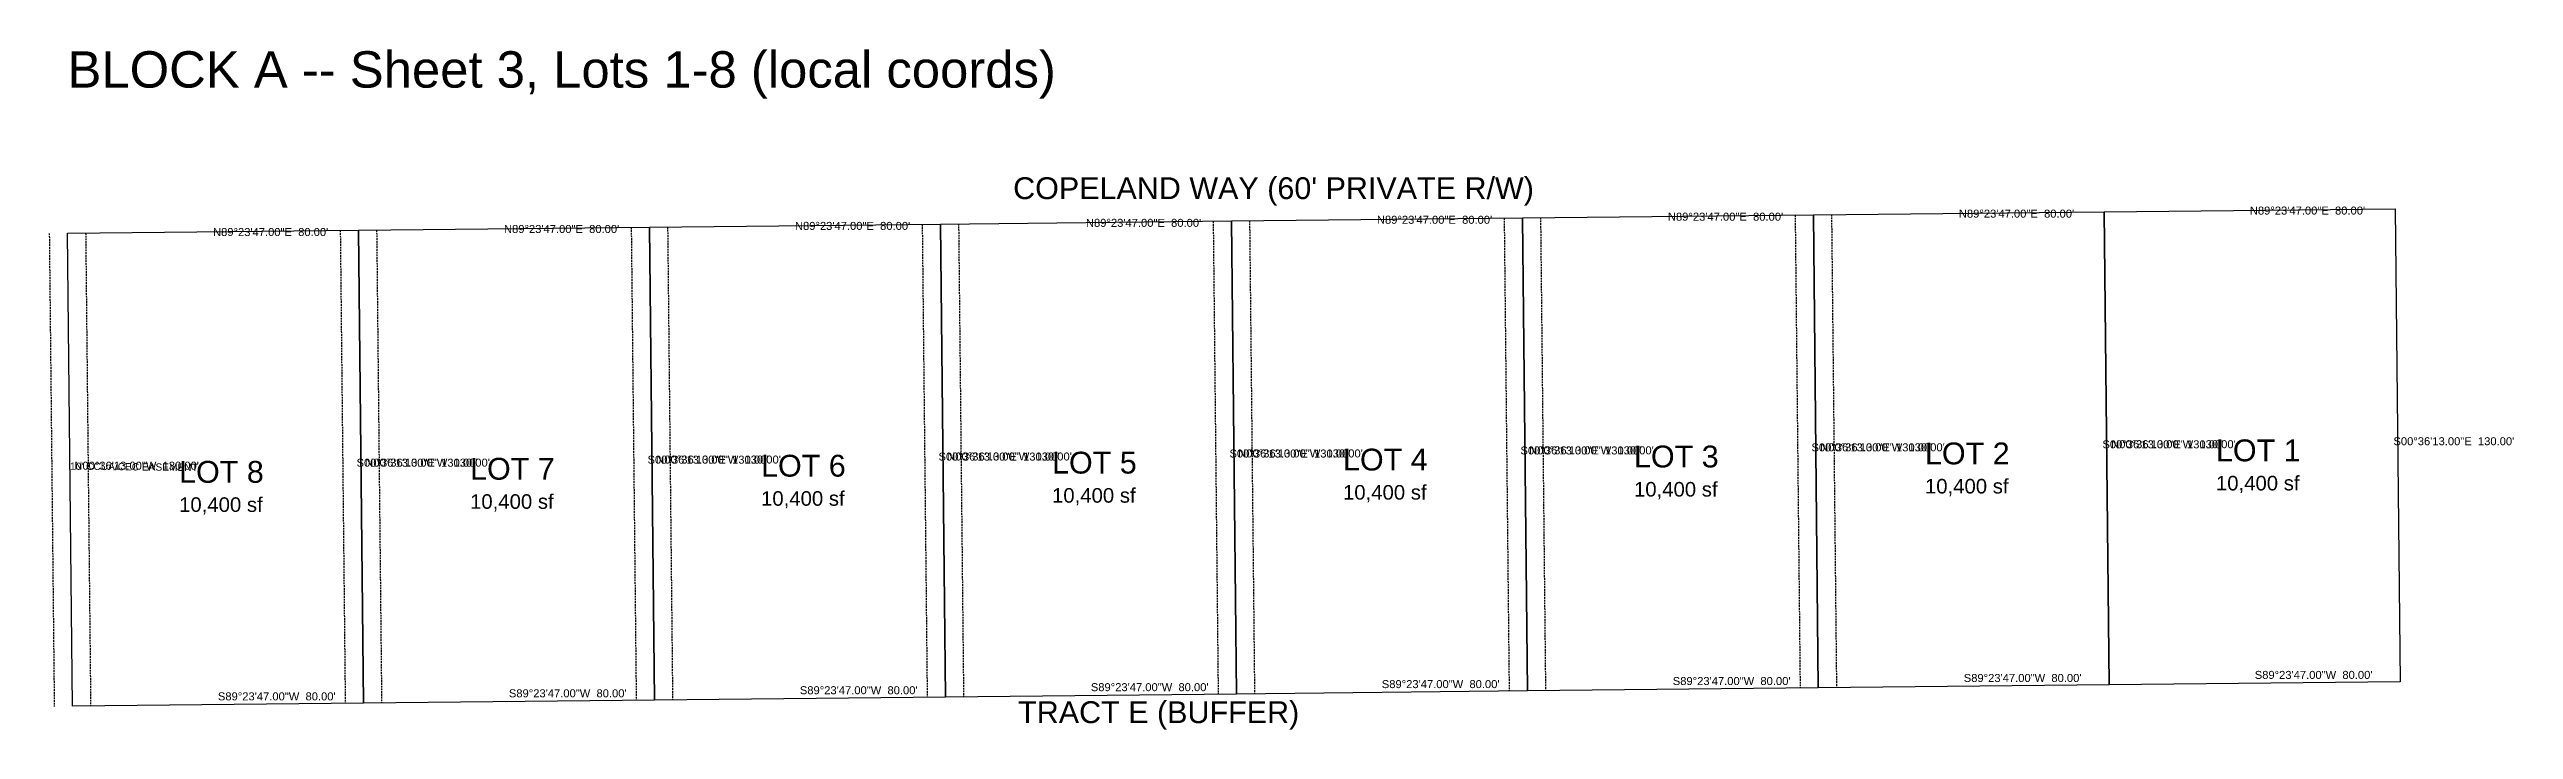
# Model space of a CAD drawing. Extents: x -19 to 673, y -136 to 2051.
# Drawn here: x -5 to 673, y -136 to 51 of the extents above; entities that cross this region are included whole.
import ezdxf

# ---------------------------------------------------------------- set-up
doc = ezdxf.new("R2010")
doc.units = 0
doc.linetypes.add('DASHED', pattern=[0.75, 0.5, -0.25])
doc.linetypes.add('ROT_-0.60', pattern=[0])
for name, color, linetype in [('BLOCK_TITLE', 2, 'CONTINUOUS'), ('DIM-LABELS', 7, 'CONTINUOUS'), ('EASEMENT', 3, 'DASHED'), ('LOT_LINE', 4, 'CONTINUOUS'), ('ROAD_NAME', 2, 'CONTINUOUS'), ('TEXT-LABELS', 7, 'CONTINUOUS')]:
    doc.layers.add(name, color=color, linetype=linetype)
doc.styles.get("Standard").update_dxf_attribs({"font": 'Arial'})

msp = doc.modelspace()

# ---------------------------------------------------------------- linework, layer by layer
at = {"layer": 'EASEMENT'}
for p, q in [((4.9997, 0.0527), (6.3692, -129.9401)), ((74.9958, 0.7901), (76.3654, -129.2027)), ((84.9953, 0.8955), (86.3648, -129.0973)), ((154.9914, 1.6329), (156.3609, -128.3599)), ((164.9908, 1.7382), (166.3604, -128.2545)), ((234.987, 2.4757), (236.3565, -127.5171)), ((244.9864, 2.581), (246.3559, -127.4118)), ((314.9825, 3.3185), (316.352, -126.6743)), ((324.982, 3.4238), (326.3515, -126.569)), ((394.9781, 4.1612), (396.3476, -125.8315)), ((404.9775, 4.2666), (406.3471, -125.7262)), ((474.9736, 5.004), (476.3432, -124.9888)), ((484.9731, 5.1094), (486.3426, -124.8834)), ((-4.9997, -0.0527), (-3.6302, -130.0455))]:
    msp.add_line(p, q, dxfattribs=at)
at = {"layer": 'LOT_LINE'}
for p, q in [((0, 0), (79.9956, 0.8428)), ((1.3695, -129.9928), (0, 0)), ((79.9956, 0.8428), (159.9911, 1.6856)), ((79.9956, 0.8428), (81.3651, -129.15)), ((81.3651, -129.15), (79.9956, 0.8428)), ((159.9911, 1.6856), (239.9867, 2.5284)), ((159.9911, 1.6856), (161.3606, -128.3072)), ((161.3606, -128.3072), (159.9911, 1.6856)), ((239.9867, 2.5284), (319.9822, 3.3711)), ((239.9867, 2.5284), (241.3562, -127.4644)), ((241.3562, -127.4644), (239.9867, 2.5284)), ((319.9822, 3.3711), (399.9778, 4.2139)), ((319.9822, 3.3711), (321.3518, -126.6216)), ((321.3518, -126.6216), (319.9822, 3.3711)), ((399.9778, 4.2139), (479.9734, 5.0567)), ((399.9778, 4.2139), (401.3473, -125.7789)), ((401.3473, -125.7789), (399.9778, 4.2139)), ((479.9734, 5.0567), (559.9689, 5.8995)), ((479.9734, 5.0567), (481.3429, -124.9361)), ((481.3429, -124.9361), (479.9734, 5.0567)), ((559.9689, 5.8995), (639.9645, 6.7423)), ((559.9689, 5.8995), (561.3384, -124.0933)), ((561.3384, -124.0933), (559.9689, 5.8995)), ((639.9645, 6.7423), (641.334, -123.2505)), ((161.3606, -128.3072), (81.3651, -129.15)), ((241.3562, -127.4644), (161.3606, -128.3072)), ((321.3518, -126.6216), (241.3562, -127.4644)), ((401.3473, -125.7789), (321.3518, -126.6216)), ((481.3429, -124.9361), (401.3473, -125.7789)), ((561.3384, -124.0933), (481.3429, -124.9361)), ((641.334, -123.2505), (561.3384, -124.0933)), ((81.3651, -129.15), (1.3695, -129.9928))]:
    msp.add_line(p, q, dxfattribs=at)

# ---------------------------------------------------------------- texts
at = {"layer": 'BLOCK_TITLE'}
msp.add_text('BLOCK A -- Sheet 3, Lots 1-8 (local coords)', height=10, dxfattribs=at).set_placement((0, 40))
at = {"layer": 'DIM-LABELS'}
for s, p in [('N89%%d23\'47.00"E  80.00\'', (599.9793, 5.121)), ('N89%%d23\'47.00"E  80.00\'', (40.0104, -0.7785)), ('N89%%d23\'47.00"E  80.00\'', (120.006, 0.0642)), ('N89%%d23\'47.00"E  80.00\'', (200.0015, 0.907)), ('N89%%d23\'47.00"E  80.00\'', (279.9971, 1.7498)), ('N89%%d23\'47.00"E  80.00\'', (359.9927, 2.5926)), ('N89%%d23\'47.00"E  80.00\'', (439.9882, 3.4354)), ('N89%%d23\'47.00"E  80.00\'', (519.9838, 4.2782)), ('S00%%d36\'13.00"E  130.00\'', (239.4715, -62.4807)), ('N00%%d36\'13.00"W  130.00\'', (241.8714, -62.4554)), ('S00%%d36\'13.00"E  130.00\'', (319.4671, -61.6379)), ('N00%%d36\'13.00"W  130.00\'', (321.8669, -61.6126)), ('S00%%d36\'13.00"E  130.00\'', (399.4626, -60.7951)), ('N00%%d36\'13.00"W  130.00\'', (401.8625, -60.7698)), ('S00%%d36\'13.00"E  130.00\'', (479.4582, -59.9523)), ('N00%%d36\'13.00"W  130.00\'', (481.8581, -59.927)), ('S00%%d36\'13.00"E  130.00\'', (559.4538, -59.1095)), ('N00%%d36\'13.00"W  130.00\'', (561.8536, -59.0843)), ('S00%%d36\'13.00"E  130.00\'', (639.4493, -58.2668)), ('N00%%d36\'13.00"W  130.00\'', (1.8847, -64.9838)), ('S00%%d36\'13.00"E  130.00\'', (79.4804, -64.1663)), ('N00%%d36\'13.00"W  130.00\'', (81.8803, -64.141)), ('S00%%d36\'13.00"E  130.00\'', (159.476, -63.3235)), ('N00%%d36\'13.00"W  130.00\'', (161.8758, -63.2982)), ('S89%%d23\'47.00"W  80.00\'', (441.3325, -124.1575)), ('S89%%d23\'47.00"W  80.00\'', (521.328, -123.3148)), ('S89%%d23\'47.00"W  80.00\'', (601.3236, -122.472)), ('S89%%d23\'47.00"W  80.00\'', (41.3547, -128.3715)), ('S89%%d23\'47.00"W  80.00\'', (121.3502, -127.5287)), ('S89%%d23\'47.00"W  80.00\'', (201.3458, -126.6859)), ('S89%%d23\'47.00"W  80.00\'', (281.3413, -125.8431)), ('S89%%d23\'47.00"W  80.00\'', (361.3369, -125.0003))]:
    msp.add_text(s, height=2.2, dxfattribs=at).set_placement(p)
at = {"layer": 'ROAD_NAME'}
for s, p in [("COPELAND WAY (60' PRIVATE R/W)", (259.9822, 9.3711)), ('TRACT E (BUFFER)', (261.3518, -134.6216))]:
    msp.add_text(s, height=6, dxfattribs=at).set_placement(p)
at = {"layer": 'TEXT-LABELS'}
for s, height, p in [('LOT 6', 6, (190.6737, -66.8894)), ('LOT 5', 6, (270.6692, -66.0466)), ('LOT 4', 6, (350.6648, -65.2039)), ('LOT 3', 6, (430.6603, -64.3611)), ('LOT 2', 6, (510.6559, -63.5183)), ('LOT 1', 6, (590.6515, -62.6755)), ('LOT 8', 6, (30.6825, -68.575)), ('LOT 7', 6, (110.6781, -67.7322)), ('10,400 sf', 4, (510.6559, -71.5183)), ('10,400 sf', 4, (590.6515, -70.6755)), ('10,400 sf', 4, (30.6825, -76.575)), ('10,400 sf', 4, (110.6781, -75.7322)), ('10,400 sf', 4, (190.6737, -74.8894)), ('10,400 sf', 4, (270.6692, -74.0466)), ('10,400 sf', 4, (350.6648, -73.2039)), ('10,400 sf', 4, (430.6603, -72.3611))]:
    msp.add_text(s, height=height, dxfattribs=at).set_placement(p)
at = {"layer": 'TEXT-LABELS', "linetype": 'ROT_-0.60'}
msp.add_text("10' CCUA/CEC EASEMENT", height=2, rotation=-0.6, dxfattribs=at).set_placement((0.6848, -64.9964))

doc.saveas('drawing.dxf')
